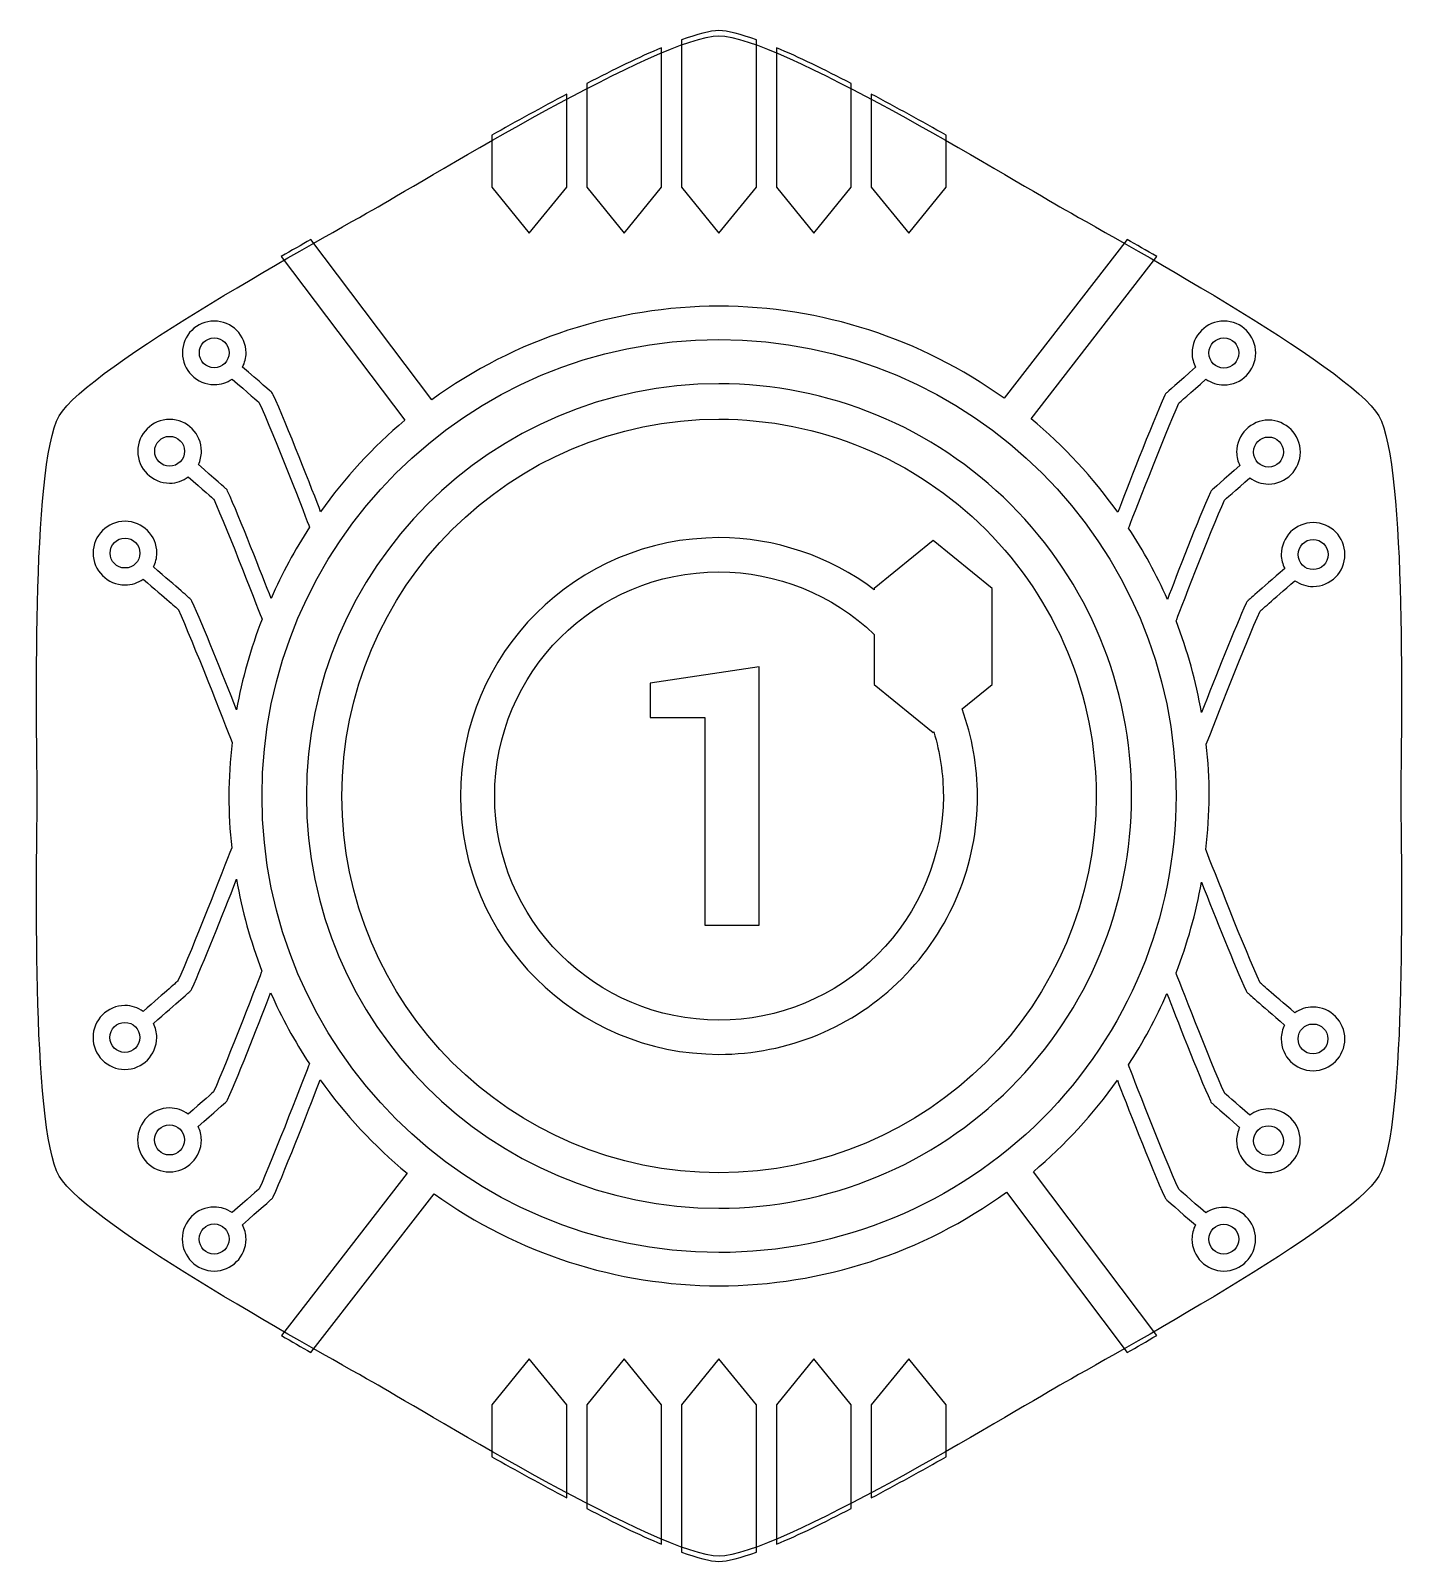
# Model space of a CAD drawing. Extents: x 3 to 1707, y 187 to 1378.
# Drawn here: x 554.4 to 754.7, y 1128.3 to 1351 of the extents above; entities that cross this region are included whole.
import ezdxf

# ---------------------------------------------------------------- set-up
doc = ezdxf.new("R2010")
doc.units = 0
doc.layers.add('Drawings', color=7, linetype='CONTINUOUS')

msp = doc.modelspace()

# ---------------------------------------------------------------- linework, layer by layer
at = {"layer": 'Drawings', "color": 7}
for points in [[(649.101303, 1349.66265), (649.101303, 1341.043904), (649.101303, 1328.256396), (654.539152, 1321.529029), (659.982509, 1328.256396), (659.982509, 1341.711126), (659.982509, 1349.66265)], [(635.302608, 1343.304739), (635.302608, 1341.711126), (635.302608, 1341.043904), (635.302608, 1328.256396), (640.740458, 1321.529029), (646.183814, 1328.256396), (646.183814, 1341.043904), (646.183814, 1341.711126), (646.183814, 1348.515689)], [(662.899969, 1348.515689), (662.899969, 1341.043904), (662.899969, 1328.256396), (668.337847, 1321.529029), (673.781203, 1328.256396), (673.781203, 1341.711126), (673.781203, 1343.304739)], [(621.503914, 1335.794221), (621.503914, 1328.256263), (626.94727, 1321.528897), (632.38512, 1328.256263), (632.38512, 1341.710993), (632.38512, 1341.760621)], [(676.698663, 1341.766267), (676.698663, 1341.043904), (676.698663, 1328.256396), (682.136513, 1321.529029), (687.579897, 1328.256396), (687.579897, 1335.799867)], [(612.740464, 1297.304869), (595.15294, 1320.613536)], [(713.914324, 1320.624564), (696.006901, 1297.530952)], [(713.914578, 1320.624716), (713.914324, 1320.624564)], [(699.933895, 1294.547906), (718.227348, 1318.148826)], [(589.693009, 1298.04929), (589.604909, 1298.231251), (589.461464, 1298.374618)], [(719.639289, 1298.308609), (719.495844, 1298.159737), (719.41311, 1297.972243)], [(583.058469, 1284.015555), (582.97037, 1284.208555), (582.82156, 1284.351921)], [(726.279193, 1284.192169), (726.130384, 1284.048802), (726.042284, 1283.855802)], [(689.907258, 1252.330623), (694.302762, 1255.903846), (694.302762, 1269.865884), (685.715795, 1276.85242), (677.139868, 1269.865884)], [(654.539011, 1272.275594), (654.539152, 1272.275605)], [(577.852475, 1268.002218), (577.76974, 1268.189712), (577.62093, 1268.338584)], [(731.479513, 1268.068387), (731.330703, 1267.919515), (731.248251, 1267.737695)], [(677.139868, 1263.144034), (677.139868, 1255.903846), (685.715795, 1248.922827)], [(577.609918, 1211.266266), (577.747715, 1211.415138), (577.835815, 1211.602632)], [(731.231591, 1211.337949), (731.31969, 1211.150454), (731.4685, 1211.001582)], [(582.810406, 1195.148162), (582.959216, 1195.291585), (583.041951, 1195.484698)], [(726.030989, 1195.31914), (726.119089, 1195.131674), (726.262534, 1194.988251)], [(609.16121, 1184.781332), (590.867758, 1161.191437)], [(718.238163, 1161.202448), (700.275593, 1185.012926)], [(589.444946, 1181.031893), (589.593755, 1181.18068), (589.67649, 1181.3625)], [(595.175021, 1158.710021), (613.08795, 1181.803639)], [(696.354388, 1182.035233), (713.94194, 1158.726566)], [(719.390802, 1181.296322), (719.48455, 1181.108856), (719.627994, 1180.960069)], [(626.94727, 1157.811256), (621.503914, 1151.083898), (621.503914, 1143.551451)], [(632.38512, 1137.579549), (632.38512, 1138.296381), (632.38512, 1151.083898), (626.94727, 1157.811256)], [(640.740458, 1157.811256), (635.302608, 1151.083898), (635.302608, 1138.296381), (635.302608, 1137.623648), (635.302608, 1136.035549)], [(646.183814, 1130.819102), (646.183814, 1137.623648), (646.183814, 1138.296381), (646.183814, 1151.083898), (640.740458, 1157.811256)], [(654.539152, 1157.811256), (649.101303, 1151.083898), (649.101303, 1137.623648), (649.101303, 1129.677647)], [(659.982509, 1129.672141), (659.982509, 1138.296381), (659.982509, 1151.083898), (654.539152, 1157.811256)], [(668.337847, 1157.811256), (662.899969, 1151.083898), (662.899969, 1137.623648), (662.899969, 1130.819102)], [(673.781203, 1136.035549), (673.781203, 1138.296381), (673.781203, 1151.083898), (668.337847, 1157.811256)], [(682.136513, 1157.811256), (676.698663, 1151.083898), (676.698663, 1137.623648), (676.698663, 1137.573959)], [(687.579897, 1143.54589), (687.579897, 1151.083842), (682.136513, 1157.811256)]]:
    msp.add_lwpolyline(points, dxfattribs=at)
for points in [[(654.539152, 1351.008124)], [(662.899969, 1348.515689)], [(676.698663, 1341.766267)], [(581.100535, 1306.309612)], [(654.539152, 1306.083382)], [(727.999795, 1306.303965)], [(654.539152, 1299.642757)], [(654.539152, 1294.486948)], [(574.614834, 1291.989002)], [(734.485524, 1291.889735)], [(568.123598, 1277.177761)], [(654.539152, 1277.24945)], [(740.982267, 1276.984761)], [(660.39062, 1258.478992), (644.551369, 1256.074788), (644.551369, 1251.095434), (652.504074, 1251.095434), (652.504074, 1220.86089), (660.39062, 1220.86089)], [(568.107051, 1206.738938)], [(740.960213, 1206.501838)], [(574.598287, 1191.828738)], [(734.47999, 1191.696326)], [(581.089523, 1177.414443)], [(727.983248, 1177.375764)], [(654.541568, 1129.091056)]]:
    msp.add_lwpolyline(points, close=True, dxfattribs=at)
for points in [[(604.942409, 1325.380194), (612.153503, 1329.533893), (646.214899, 1350.250265), (654.541554, 1350.250265)], [(654.539152, 1351.008124), (653.27283, 1351.008124), (651.367417, 1350.484935), (649.101303, 1349.66265)], [(659.982509, 1349.66265), (657.71727, 1350.484483), (655.805079, 1351.008124), (654.539152, 1351.008124)], [(654.541554, 1350.250265), (662.868208, 1350.250265), (696.92963, 1329.533894), (704.140724, 1325.380194)], [(646.183814, 1348.515689), (642.960828, 1347.15823), (639.221329, 1345.334493), (635.302608, 1343.304739)], [(673.781203, 1343.304739), (669.862906, 1345.334211), (666.122446, 1347.158597), (662.899969, 1348.515689)], [(632.38512, 1341.760621), (628.720138, 1339.81107), (625.019154, 1337.789613), (621.503914, 1335.794221)], [(687.579897, 1335.799867), (684.064346, 1337.795378), (680.36356, 1339.816889), (676.698663, 1341.766267)], [(558.554676, 1294.960526), (562.718009, 1302.154933), (597.731315, 1321.226495), (604.942409, 1325.380194)], [(704.140724, 1325.380194), (711.351805, 1321.226495), (746.365111, 1302.154934), (750.528445, 1294.960527)], [(595.15294, 1320.613536), (593.793576, 1319.840195), (592.350659, 1319.007915), (590.851183, 1318.143159)], [(718.227348, 1318.148826), (716.721716, 1319.017074), (715.278686, 1319.848755), (713.914578, 1320.624716)], [(590.851183, 1318.143159), (590.851183, 1318.143159), (608.813753, 1294.327184), (608.813753, 1294.327184)], [(654.539152, 1310.919512), (639.518755, 1310.891477), (624.890638, 1306.126815), (612.740464, 1297.304869)], [(696.006901, 1297.530952), (683.921177, 1306.206552), (669.421497, 1310.888018), (654.539152, 1310.919512)], [(581.10062, 1308.763435), (578.555833, 1308.763435), (576.46798, 1306.684705), (576.46798, 1304.142507)], [(585.738794, 1304.142507), (585.738794, 1306.684705), (583.645378, 1308.763435), (581.10062, 1308.763435)], [(728.000134, 1308.763596), (725.451083, 1308.763596), (723.367494, 1306.665044), (723.367494, 1304.115098)], [(732.627267, 1304.115098), (732.627267, 1306.665044), (730.549071, 1308.763596), (728.000134, 1308.763596)], [(578.938644, 1304.142518), (578.938644, 1305.354914), (579.886875, 1306.309612), (581.100535, 1306.309612)], [(581.100535, 1306.309612), (582.314167, 1306.309612), (583.267961, 1305.354914), (583.267961, 1304.142518)], [(588.060564, 1239.675467), (588.064419, 1276.350962), (617.826058, 1306.080961), (654.539152, 1306.083382)], [(654.539152, 1306.083382), (691.256547, 1306.087037), (721.024898, 1276.355258), (721.028753, 1239.675467)], [(725.821357, 1304.12033), (725.821357, 1305.348949), (726.79037, 1306.303965), (727.999795, 1306.303965)], [(727.999795, 1306.303965), (729.209134, 1306.303965), (730.16722, 1305.348949), (730.16722, 1304.12033)], [(576.46798, 1304.142507), (576.46798, 1301.600337), (578.555833, 1299.510551), (581.10062, 1299.510551)], [(581.100535, 1301.969911), (579.886875, 1301.969911), (578.938644, 1302.930125), (578.938644, 1304.142518)], [(583.267961, 1304.142518), (583.267961, 1302.930125), (582.314167, 1301.969911), (581.100535, 1301.969911)], [(585.225895, 1302.074669), (585.542574, 1302.699144), (585.738794, 1303.399356), (585.738794, 1304.142507)], [(723.367494, 1304.115098), (723.367494, 1303.364937), (723.566283, 1302.666619), (723.885899, 1302.036233)], [(727.999795, 1301.92015), (726.79037, 1301.92015), (725.821357, 1302.891632), (725.821357, 1304.12033)], [(730.16722, 1304.12033), (730.16722, 1302.891632), (729.209134, 1301.92015), (727.999795, 1301.92015)], [(728.000134, 1299.466598), (730.549071, 1299.466598), (732.627267, 1301.565187), (732.627267, 1304.115098)], [(589.461464, 1298.374618), (589.461464, 1298.374618), (587.621476, 1299.998389), (585.225895, 1302.074669)], [(723.885899, 1302.036233), (721.482863, 1299.93934), (719.639289, 1298.308609), (719.639289, 1298.308609)], [(581.10062, 1299.510551), (582.067487, 1299.510551), (582.968167, 1299.813862), (583.714785, 1300.326659)], [(583.714785, 1300.326659), (585.904094, 1298.429604), (587.638221, 1296.900066), (587.66355, 1296.874746)], [(654.539152, 1299.642757), (621.3859, 1299.639319), (594.512026, 1272.789252), (594.513171, 1239.669953)], [(696.992161, 1282.078692), (685.732844, 1293.325971), (670.461873, 1299.644024), (654.539152, 1299.642757)], [(721.448244, 1296.814252), (721.473658, 1296.839661), (723.202871, 1298.379824), (725.391503, 1300.28822)], [(725.391503, 1300.28822), (726.135805, 1299.774424), (727.033887, 1299.466598), (728.000134, 1299.466598)], [(587.66355, 1296.874746), (589.714893, 1292.361574), (594.63476, 1279.651921), (594.971008, 1278.782546)], [(596.58685, 1281.021337), (595.516578, 1283.788975), (591.612173, 1293.870458), (589.693009, 1298.04929)], [(719.41311, 1297.972243), (717.50764, 1293.796818), (713.665273, 1283.821259), (712.557869, 1280.938776)], [(714.140786, 1278.62831), (714.492112, 1279.542155), (719.401052, 1292.282658), (721.448244, 1296.814252)], [(555.343252, 1239.67066), (555.343252, 1247.978059), (554.391355, 1287.766118), (558.554676, 1294.960526)], [(574.615144, 1294.442967), (572.070414, 1294.442967), (569.97697, 1292.358723), (569.97697, 1289.816525)], [(579.247784, 1289.816525), (579.247784, 1292.35872), (577.159931, 1294.442967), (574.615144, 1294.442967)], [(608.813753, 1294.327184), (604.189574, 1290.428027), (600.080933, 1285.956826), (596.58685, 1281.021337)], [(599.675286, 1239.669953), (599.674408, 1269.941269), (624.236804, 1294.48268), (654.539152, 1294.486948)], [(654.539152, 1294.486948), (669.092849, 1294.487816), (683.050739, 1288.712803), (693.341914, 1278.432483)], [(712.557869, 1280.938776), (708.961664, 1286.005446), (704.717697, 1290.580607), (699.933895, 1294.547906)], [(734.485609, 1294.349386), (731.936559, 1294.349386), (729.852941, 1292.245345), (729.852941, 1289.695374)], [(739.123755, 1289.695374), (739.123755, 1292.245345), (737.034603, 1294.349386), (734.485609, 1294.349386)], [(750.528445, 1294.960527), (754.691766, 1287.76612), (753.739882, 1247.97806), (753.739882, 1239.670661)], [(572.441902, 1289.816392), (572.441902, 1291.028788), (573.401173, 1291.989002), (574.614834, 1291.989002)], [(574.614834, 1291.989002), (575.828465, 1291.989002), (576.782259, 1291.028785), (576.782259, 1289.816392)], [(732.323605, 1289.700583), (732.323605, 1290.929225), (733.2761, 1291.889732), (734.485524, 1291.889735)], [(734.485524, 1291.889735), (735.694921, 1291.889735), (736.658456, 1290.929225), (736.658456, 1289.700583)], [(569.97697, 1289.816525), (569.97697, 1287.274383), (572.070414, 1285.184571), (574.615144, 1285.184571)], [(574.614834, 1287.649298), (573.401173, 1287.649298), (572.441902, 1288.603996), (572.441902, 1289.816392)], [(576.782259, 1289.816392), (576.782259, 1288.603996), (575.828465, 1287.649298), (574.614834, 1287.649298)], [(578.801073, 1287.87), (579.080338, 1288.464006), (579.247784, 1289.120742), (579.247784, 1289.816525)], [(729.852941, 1289.695374), (729.852941, 1288.994183), (730.02434, 1288.336806), (730.305187, 1287.73782)], [(734.485524, 1287.511432), (733.2761, 1287.511432), (732.323605, 1288.471906), (732.323605, 1289.700583)], [(736.658456, 1289.700583), (736.658456, 1288.471906), (735.694921, 1287.511432), (734.485524, 1287.511432)], [(734.485609, 1285.052388), (737.034603, 1285.052388), (739.123755, 1287.145488), (739.123755, 1289.695374)], [(582.82156, 1284.351921), (582.82156, 1284.351921), (581.071225, 1285.897276), (578.801073, 1287.87)], [(730.305187, 1287.73782), (728.02919, 1285.746225), (726.279193, 1284.192169), (726.279193, 1284.192169)], [(574.615144, 1285.184571), (575.627022, 1285.184571), (576.552607, 1285.531793), (577.317522, 1286.088904)], [(577.317522, 1286.088904), (579.334218, 1284.337029), (581.005658, 1282.870051), (581.029152, 1282.846533)], [(728.077108, 1282.703325), (728.102521, 1282.728734), (729.77975, 1284.20598), (731.777697, 1285.951209)], [(731.777697, 1285.951209), (732.542753, 1285.389931), (733.471275, 1285.052388), (734.485609, 1285.052388)], [(581.029152, 1282.846533), (583.013262, 1278.467524), (587.889955, 1265.837264), (588.060874, 1265.393986)], [(589.378758, 1268.399245), (588.135759, 1271.614609), (584.799966, 1280.214718), (583.058469, 1284.015555)], [(726.042284, 1283.855802), (724.321485, 1280.076174), (721.070319, 1271.631766), (719.782705, 1268.278092)], [(721.039879, 1265.129463), (721.212408, 1265.579783), (726.095793, 1278.305216), (728.077108, 1282.703325)], [(714.576146, 1239.669953), (714.576696, 1255.576367), (708.251479, 1270.831413), (696.992161, 1282.078692)], [(568.123993, 1279.637249), (565.579206, 1279.637249), (563.485819, 1277.547437), (563.485819, 1275.005292)], [(572.762167, 1275.005292), (572.762167, 1277.547437), (570.668723, 1279.637249), (568.123993, 1279.637249)], [(594.971008, 1278.782546), (592.822953, 1275.48174), (590.952466, 1272.00875), (589.378758, 1268.399245)], [(693.341914, 1278.432483), (703.63309, 1268.152162), (709.414453, 1254.208745), (709.414032, 1239.669953)], [(719.782705, 1268.278092), (718.191417, 1271.877893), (716.304323, 1275.339805), (714.140786, 1278.62831)], [(740.981984, 1279.444249), (738.433047, 1279.444249), (736.34381, 1277.345668), (736.34381, 1274.795751)], [(745.609118, 1274.795751), (745.609118, 1277.345668), (743.531091, 1279.444249), (740.981984, 1279.444249)], [(565.956172, 1275.010668), (565.956172, 1276.223092), (566.909966, 1277.177761), (568.123598, 1277.177761)], [(568.123598, 1277.177761), (569.337229, 1277.177761), (570.291023, 1276.223092), (570.291023, 1275.010668)], [(654.539152, 1277.249445), (633.767186, 1277.244264), (616.931148, 1260.420637), (616.931927, 1239.669942)], [(677.139868, 1269.667379), (670.628507, 1274.575881), (662.696387, 1277.236943), (654.539152, 1277.24945)], [(738.809335, 1274.79561), (738.809335, 1276.024225), (739.772927, 1276.984761), (740.982267, 1276.984761)], [(740.982267, 1276.984761), (742.191748, 1276.984761), (743.149692, 1276.024225), (743.149692, 1274.79561)], [(563.485819, 1275.005292), (563.485819, 1272.463125), (565.579206, 1270.37885), (568.123993, 1270.37885)], [(568.123598, 1272.838061), (566.909966, 1272.838061), (565.956172, 1273.798272), (565.956172, 1275.010668)], [(570.291023, 1275.010668), (570.291023, 1273.798272), (569.337229, 1272.838061), (568.123598, 1272.838061)], [(572.271321, 1272.987082), (572.57439, 1273.601136), (572.762167, 1274.278646), (572.762167, 1275.005292)], [(736.34381, 1274.795751), (736.34381, 1274.063723), (736.535258, 1273.379951), (736.840162, 1272.760999)], [(740.982267, 1272.600944), (739.772927, 1272.600944), (738.809335, 1273.566937), (738.809335, 1274.79561)], [(740.981984, 1270.147253), (743.531035, 1270.147253), (745.609118, 1272.24578), (745.609118, 1274.795751)], [(743.149692, 1274.79561), (743.149692, 1273.566937), (742.191748, 1272.600944), (740.982267, 1272.600944)], [(577.62093, 1268.338584), (577.62093, 1268.338584), (575.824258, 1269.940012), (572.271321, 1272.987082)], [(621.906378, 1239.669931), (621.906092, 1257.67514), (636.515342, 1272.272316), (654.539011, 1272.275594)], [(654.539152, 1272.275605), (662.970613, 1272.262221), (671.06977, 1268.989846), (677.139868, 1263.144034)], [(736.840162, 1272.760999), (733.272627, 1269.681091), (731.479513, 1268.068418), (731.479513, 1268.068387)], [(568.123993, 1270.37885), (569.104753, 1270.37885), (570.013989, 1270.690504), (570.765718, 1271.217013)], [(570.765718, 1271.217013), (574.105577, 1268.354499), (575.812003, 1266.85517), (575.839563, 1266.827682)], [(677.139868, 1269.865884), (677.139868, 1269.865884), (677.139868, 1269.667379), (677.139868, 1269.667379)], [(733.277427, 1266.568516), (733.302841, 1266.596748), (734.997831, 1268.105403), (738.34026, 1270.99093)], [(738.34026, 1270.99093), (739.091339, 1270.462687), (740.000942, 1270.147253), (740.981984, 1270.147253)], [(584.343711, 1252.203939), (582.294599, 1257.417266), (579.529111, 1264.373229), (577.852475, 1268.002218)], [(731.248251, 1267.737695), (729.565205, 1264.071448), (726.787405, 1257.036998), (724.740496, 1251.796047)], [(575.839563, 1266.827682), (578.011873, 1262.082642), (582.59795, 1250.332686), (583.726108, 1247.439638)], [(588.060874, 1265.393986), (586.400485, 1261.12682), (585.155675, 1256.709715), (584.343711, 1252.203939)], [(724.740496, 1251.796047), (723.942904, 1256.349931), (722.703522, 1260.815455), (721.039879, 1265.129463)], [(725.435016, 1247.208041), (726.631678, 1250.292649), (731.126972, 1261.841866), (733.277427, 1266.568516)], [(692.15739, 1239.669942), (692.141076, 1243.987972), (691.37989, 1248.270888), (689.907258, 1252.330623)], [(583.726108, 1247.439638), (583.417191, 1244.86086), (583.249655, 1242.267137), (583.22425, 1239.670083)], [(685.715795, 1248.922827), (685.715795, 1248.922827), (685.792882, 1248.983471), (685.792882, 1248.983471)], [(685.792882, 1248.983471), (686.70482, 1245.962491), (687.172959, 1242.825268), (687.182657, 1239.669931)], [(725.865181, 1239.670083), (725.855257, 1242.188565), (725.711667, 1244.704749), (725.435016, 1247.208041)], [(558.554677, 1184.380921), (554.391356, 1191.575328), (555.343252, 1231.363262), (555.343252, 1239.67066)], [(583.22425, 1239.670083), (583.231954, 1237.14802), (583.373706, 1234.628144), (583.648908, 1232.121098)], [(654.539152, 1173.256531), (617.821749, 1173.258952), (588.058325, 1202.995668), (588.060564, 1239.675467)], [(594.513171, 1239.669953), (594.512029, 1206.550657), (621.385903, 1179.700594), (654.539152, 1179.697156)], [(654.539152, 1184.858464), (624.238956, 1184.862732), (599.677452, 1209.400788), (599.675286, 1239.669953)], [(616.931927, 1239.669942), (616.931157, 1218.919254), (633.767192, 1202.095637), (654.539152, 1202.090457)], [(654.539011, 1207.064268), (636.515342, 1207.067545), (621.906092, 1221.664721), (621.906378, 1239.669931)], [(709.414032, 1239.669953), (709.411865, 1209.396492), (684.84365, 1184.856657), (654.539152, 1184.858464)], [(687.182657, 1239.669931), (687.182795, 1231.021541), (683.743462, 1222.727394), (677.62143, 1216.612485)], [(681.139658, 1213.096745), (688.194532, 1220.144352), (692.15776, 1229.70309), (692.15739, 1239.669942)], [(696.992159, 1197.261218), (708.251476, 1208.508496), (714.576695, 1223.763541), (714.576146, 1239.669953)], [(721.028753, 1239.675467), (721.029829, 1222.059296), (714.024957, 1205.164366), (701.555431, 1192.708093)], [(725.352281, 1231.911556), (725.664487, 1234.486478), (725.835709, 1237.076509), (725.865181, 1239.670083)], [(753.739882, 1239.670661), (753.739882, 1231.363263), (754.691779, 1191.575329), (750.528446, 1184.380922)], [(583.648908, 1232.121098), (582.45075, 1229.032633), (577.967456, 1217.491716), (575.817509, 1212.766137)], [(733.255374, 1212.501454), (731.083035, 1217.245085), (726.477108, 1229.028423), (725.352281, 1231.911556)], [(577.835815, 1211.602632), (579.519058, 1215.269357), (582.302279, 1222.308985), (584.349104, 1227.549794)], [(584.349104, 1227.549794), (585.142779, 1222.994417), (586.378474, 1218.527039), (588.038708, 1214.210864)], [(721.028725, 1213.93515), (722.689796, 1218.205876), (723.934615, 1222.626707), (724.745889, 1227.136228)], [(724.745889, 1227.136228), (726.795001, 1221.922959), (729.555011, 1214.966907), (731.231591, 1211.337949)], [(677.62143, 1216.612485), (671.499398, 1210.497577), (663.196268, 1207.062924), (654.539011, 1207.064268)], [(588.038708, 1214.210864), (587.865332, 1213.757783), (583.001854, 1201.054112), (581.018026, 1196.648033)], [(728.060448, 1196.488122), (726.079303, 1200.859277), (721.206139, 1213.475677), (721.028725, 1213.93515)], [(575.817509, 1212.766137), (575.792096, 1212.737904), (574.091007, 1211.228688), (570.749171, 1208.343722)], [(654.539152, 1202.090457), (664.516222, 1202.090027), (674.084783, 1206.049138), (681.139658, 1213.096745)], [(738.318206, 1208.117636), (734.985265, 1210.974103), (733.284797, 1212.47225), (733.255374, 1212.501454)], [(568.107446, 1209.192914), (565.558424, 1209.192914), (563.469272, 1207.088842), (563.469272, 1204.538899)], [(570.749171, 1208.343722), (569.998148, 1208.872106), (569.088658, 1209.192914), (568.107446, 1209.192914)], [(572.249268, 1206.579168), (575.814064, 1209.655809), (577.609918, 1211.266266), (577.609918, 1211.266266)], [(583.041951, 1195.484698), (584.762128, 1199.262962), (588.018039, 1207.699697), (589.307064, 1211.056891)], [(589.307064, 1211.056891), (590.898898, 1207.460884), (592.785982, 1204.002685), (594.948983, 1200.717718)], [(714.112916, 1200.552132), (716.263144, 1203.854515), (718.13549, 1207.329365), (719.710701, 1210.940949)], [(719.710701, 1210.940949), (720.952061, 1207.726456), (724.289295, 1199.120302), (726.030989, 1195.31914)], [(731.4685, 1211.001582), (731.4685, 1211.001582), (733.261304, 1209.403443), (736.818109, 1206.353082)], [(740.959931, 1208.961317), (739.979086, 1208.961317), (739.07002, 1208.64418), (738.318206, 1208.117636)], [(745.592571, 1204.32936), (745.592571, 1206.871533), (743.504689, 1208.961317), (740.959931, 1208.961317)], [(565.934119, 1204.544275), (565.934119, 1205.772947), (566.897654, 1206.738938), (568.107051, 1206.738938)], [(568.107051, 1206.738938), (569.316447, 1206.738938), (570.274476, 1205.772947), (570.274476, 1204.544275)], [(572.74562, 1204.538899), (572.74562, 1205.27115), (572.554737, 1205.960128), (572.249268, 1206.579168)], [(736.818109, 1206.353082), (736.514701, 1205.73894), (736.332769, 1205.056207), (736.332769, 1204.32936)], [(738.792788, 1204.334744), (738.792788, 1205.54714), (739.746582, 1206.501838), (740.960213, 1206.501838)], [(740.960213, 1206.501838), (742.173958, 1206.501838), (743.133145, 1205.54714), (743.133145, 1204.334744)], [(563.469272, 1204.538899), (563.469272, 1201.988931), (565.558424, 1199.89041), (568.107446, 1199.89041)], [(568.107051, 1202.360645), (566.897654, 1202.360645), (565.934091, 1203.315631), (565.934119, 1204.544275)], [(570.274476, 1204.544275), (570.274476, 1203.315631), (569.316447, 1202.360645), (568.107051, 1202.360645)], [(568.107446, 1199.89041), (570.656496, 1199.89041), (572.74562, 1201.988931), (572.74562, 1204.538899)], [(736.332769, 1204.32936), (736.332769, 1201.787207), (738.415173, 1199.708449), (740.959931, 1199.708449)], [(740.960213, 1202.16214), (739.746582, 1202.16214), (738.792788, 1203.122295), (738.792788, 1204.334744)], [(740.959931, 1199.708449), (743.504689, 1199.708449), (745.592571, 1201.787207), (745.592571, 1204.32936)], [(743.133145, 1204.334744), (743.133145, 1203.122295), (742.173958, 1202.16214), (740.960213, 1202.16214)], [(594.948983, 1200.717718), (594.597657, 1199.804158), (589.694308, 1187.057918), (587.647031, 1182.526259)], [(721.425909, 1182.465474), (719.374594, 1186.978697), (714.449418, 1199.682898), (714.112916, 1200.552132)], [(589.67649, 1181.3625), (591.581339, 1185.536787), (595.417183, 1195.50384), (596.526196, 1198.390454)], [(596.526196, 1198.390454), (600.12581, 1193.323097), (604.373518, 1188.747908), (609.16121, 1184.781332)], [(700.275593, 1185.012926), (704.897833, 1188.91243), (709.00461, 1193.383616), (712.49699, 1198.31877)], [(712.49699, 1198.31877), (713.564042, 1195.556607), (717.470932, 1185.476708), (719.390802, 1181.296322)], [(581.018026, 1196.648033), (580.992613, 1196.622624), (579.32329, 1195.142318), (577.311903, 1193.383607)], [(654.539152, 1179.697156), (670.461872, 1179.695889), (685.732842, 1186.01394), (696.992159, 1197.261218)], [(731.761037, 1193.245746), (729.751852, 1194.992175), (728.085494, 1196.463108), (728.060448, 1196.488122)], [(574.592978, 1194.293468), (572.044041, 1194.293468), (569.96031, 1192.189356), (569.96031, 1189.639448)], [(577.311903, 1193.383607), (576.545943, 1193.94722), (575.609656, 1194.293468), (574.592978, 1194.293468)], [(578.778907, 1191.597002), (581.062951, 1193.595467), (582.810406, 1195.148162), (582.810406, 1195.148162)], [(726.262534, 1194.988251), (726.262534, 1194.988251), (728.007334, 1193.44123), (730.288527, 1191.459141)], [(734.479962, 1194.150101), (733.464893, 1194.150101), (732.527336, 1193.80631), (731.761037, 1193.245746)], [(739.107124, 1189.523665), (739.107124, 1192.065866), (737.024777, 1194.150101), (734.479962, 1194.150101)], [(572.425355, 1189.645094), (572.425355, 1190.873733), (573.388862, 1191.828738), (574.598287, 1191.828738)], [(574.598287, 1191.828738), (575.807683, 1191.828738), (576.765712, 1190.873733), (576.765712, 1189.645094)], [(579.231124, 1189.639448), (579.231124, 1190.339284), (579.059442, 1190.998974), (578.778907, 1191.597002)], [(701.555431, 1192.708093), (689.085905, 1180.251819), (672.173384, 1173.254776), (654.539152, 1173.256531)], [(730.288527, 1191.459141), (730.010391, 1190.866025), (729.841816, 1190.218081), (729.841816, 1189.523665)], [(732.307058, 1189.523721), (732.307058, 1190.736097), (733.266358, 1191.696326), (734.47999, 1191.696326)], [(734.47999, 1191.696326), (735.693622, 1191.696326), (736.647416, 1190.736126), (736.647416, 1189.523721)], [(569.96031, 1189.639448), (569.96031, 1187.089511), (572.044041, 1184.985427), (574.592978, 1184.985427)], [(574.598287, 1187.45044), (573.388862, 1187.45044), (572.425355, 1188.416428), (572.425355, 1189.645094)], [(574.592978, 1184.985427), (577.142057, 1184.985427), (579.231152, 1187.089511), (579.231124, 1189.639448)], [(576.765712, 1189.645094), (576.765712, 1188.416428), (575.807683, 1187.45044), (574.598287, 1187.45044)], [(729.841816, 1189.523665), (729.841816, 1186.981548), (731.93526, 1184.891694), (734.479962, 1184.891694)], [(734.47999, 1187.356622), (733.266358, 1187.356622), (732.307058, 1188.311317), (732.307058, 1189.523721)], [(734.479962, 1184.891694), (737.024777, 1184.891694), (739.107124, 1186.981577), (739.107124, 1189.523665)], [(736.647416, 1189.523721), (736.647416, 1188.311317), (735.693622, 1187.356622), (734.47999, 1187.356622)], [(604.94241, 1153.961253), (597.731316, 1158.114952), (562.71801, 1177.186514), (558.554677, 1184.380921)], [(587.647031, 1182.526259), (587.621618, 1182.50085), (585.882154, 1180.97108), (583.692732, 1179.063328)], [(750.528446, 1184.380922), (746.365112, 1177.186515), (711.351819, 1158.114953), (704.140725, 1153.961254)], [(725.374674, 1179.024564), (723.188724, 1180.918764), (721.451266, 1182.440205), (721.425909, 1182.465474)], [(585.209376, 1177.304278), (587.611481, 1179.4004), (589.444946, 1181.031865), (589.444946, 1181.031893)], [(613.08795, 1181.803639), (625.169752, 1173.13328), (639.663088, 1168.45393), (654.539181, 1168.420606)], [(654.539181, 1168.420606), (669.565223, 1168.445162), (684.199643, 1173.209988), (696.354388, 1182.035233)], [(719.627994, 1180.960069), (719.627994, 1180.960069), (721.462504, 1179.341788), (723.858057, 1177.265543)], [(581.089636, 1179.873922), (578.540613, 1179.873922), (576.445955, 1177.769838), (576.445955, 1175.219901)], [(583.692732, 1179.063328), (582.949361, 1179.574907), (582.053623, 1179.873922), (581.089636, 1179.873922)], [(727.983304, 1179.829653), (727.018667, 1179.829653), (726.119202, 1179.53524), (725.374674, 1179.024564)], [(732.610438, 1175.203216), (732.610438, 1177.745332), (730.528063, 1179.829653), (727.983304, 1179.829653)], [(578.916591, 1175.219789), (578.916591, 1176.448399), (579.880155, 1177.414443), (581.089523, 1177.414443)], [(581.089523, 1177.414443), (582.298947, 1177.414443), (583.256948, 1176.44837), (583.256948, 1175.219789)], [(585.72781, 1175.219901), (585.72781, 1175.969823), (585.52902, 1176.674008), (585.209376, 1177.304278)], [(723.858057, 1177.265543), (723.542027, 1176.64106), (723.350664, 1175.946333), (723.350664, 1175.203216)], [(725.810316, 1175.203159), (725.810316, 1176.415564), (726.769616, 1177.375764), (727.983248, 1177.375764)], [(727.983248, 1177.375764), (729.196936, 1177.375764), (730.15618, 1176.415564), (730.15618, 1175.203159)], [(576.445955, 1175.219901), (576.445955, 1172.669936), (578.540613, 1170.571387), (581.089636, 1170.571387)], [(581.089523, 1173.036145), (579.880155, 1173.036145), (578.916591, 1173.991122), (578.916591, 1175.219789)], [(583.256948, 1175.219789), (583.256948, 1173.991066), (582.298947, 1173.036145), (581.089523, 1173.036145)], [(581.089636, 1170.571387), (583.638629, 1170.571387), (585.72781, 1172.669908), (585.72781, 1175.219901)], [(723.350664, 1175.203216), (723.350664, 1172.661015), (725.438518, 1170.571246), (727.983304, 1170.571246)], [(727.983248, 1173.03606), (726.769616, 1173.03606), (725.810316, 1173.990699), (725.810316, 1175.203159)], [(730.15618, 1175.203159), (730.15618, 1173.990699), (729.196936, 1173.03606), (727.983248, 1173.03606)], [(727.983304, 1170.571246), (730.528063, 1170.571246), (732.610381, 1172.661015), (732.610438, 1175.203216)], [(590.867758, 1161.191437), (592.372571, 1160.323671), (593.811733, 1159.48555), (595.175021, 1158.710021)], [(713.94194, 1158.726566), (715.299355, 1159.49882), (716.741228, 1160.339143), (718.238163, 1161.202448)], [(654.541568, 1129.091056), (646.214913, 1129.091056), (612.153504, 1149.807554), (604.94241, 1153.961253)], [(704.140725, 1153.961254), (696.929631, 1149.807554), (662.868222, 1129.091056), (654.541568, 1129.091056)], [(621.503914, 1143.551451), (625.019154, 1141.556065), (628.720138, 1139.529085), (632.38512, 1137.579549)], [(676.698663, 1137.573959), (680.36356, 1139.523354), (684.064346, 1141.550418), (687.579897, 1143.54589)], [(635.302608, 1136.035549), (639.221809, 1134.005521), (642.960518, 1132.176623), (646.183814, 1130.819102)], [(662.899969, 1130.819102), (666.122729, 1132.176256), (669.862398, 1134.005831), (673.781203, 1136.035549)], [(649.101303, 1129.677647), (651.367869, 1128.855138), (653.272632, 1128.332181), (654.539152, 1128.332181)], [(654.539152, 1128.332181), (655.804938, 1128.332181), (657.717608, 1128.850452), (659.982509, 1129.672141)]]:
    msp.add_open_spline(points, degree=3, dxfattribs=at)

doc.saveas('drawing.dxf')
